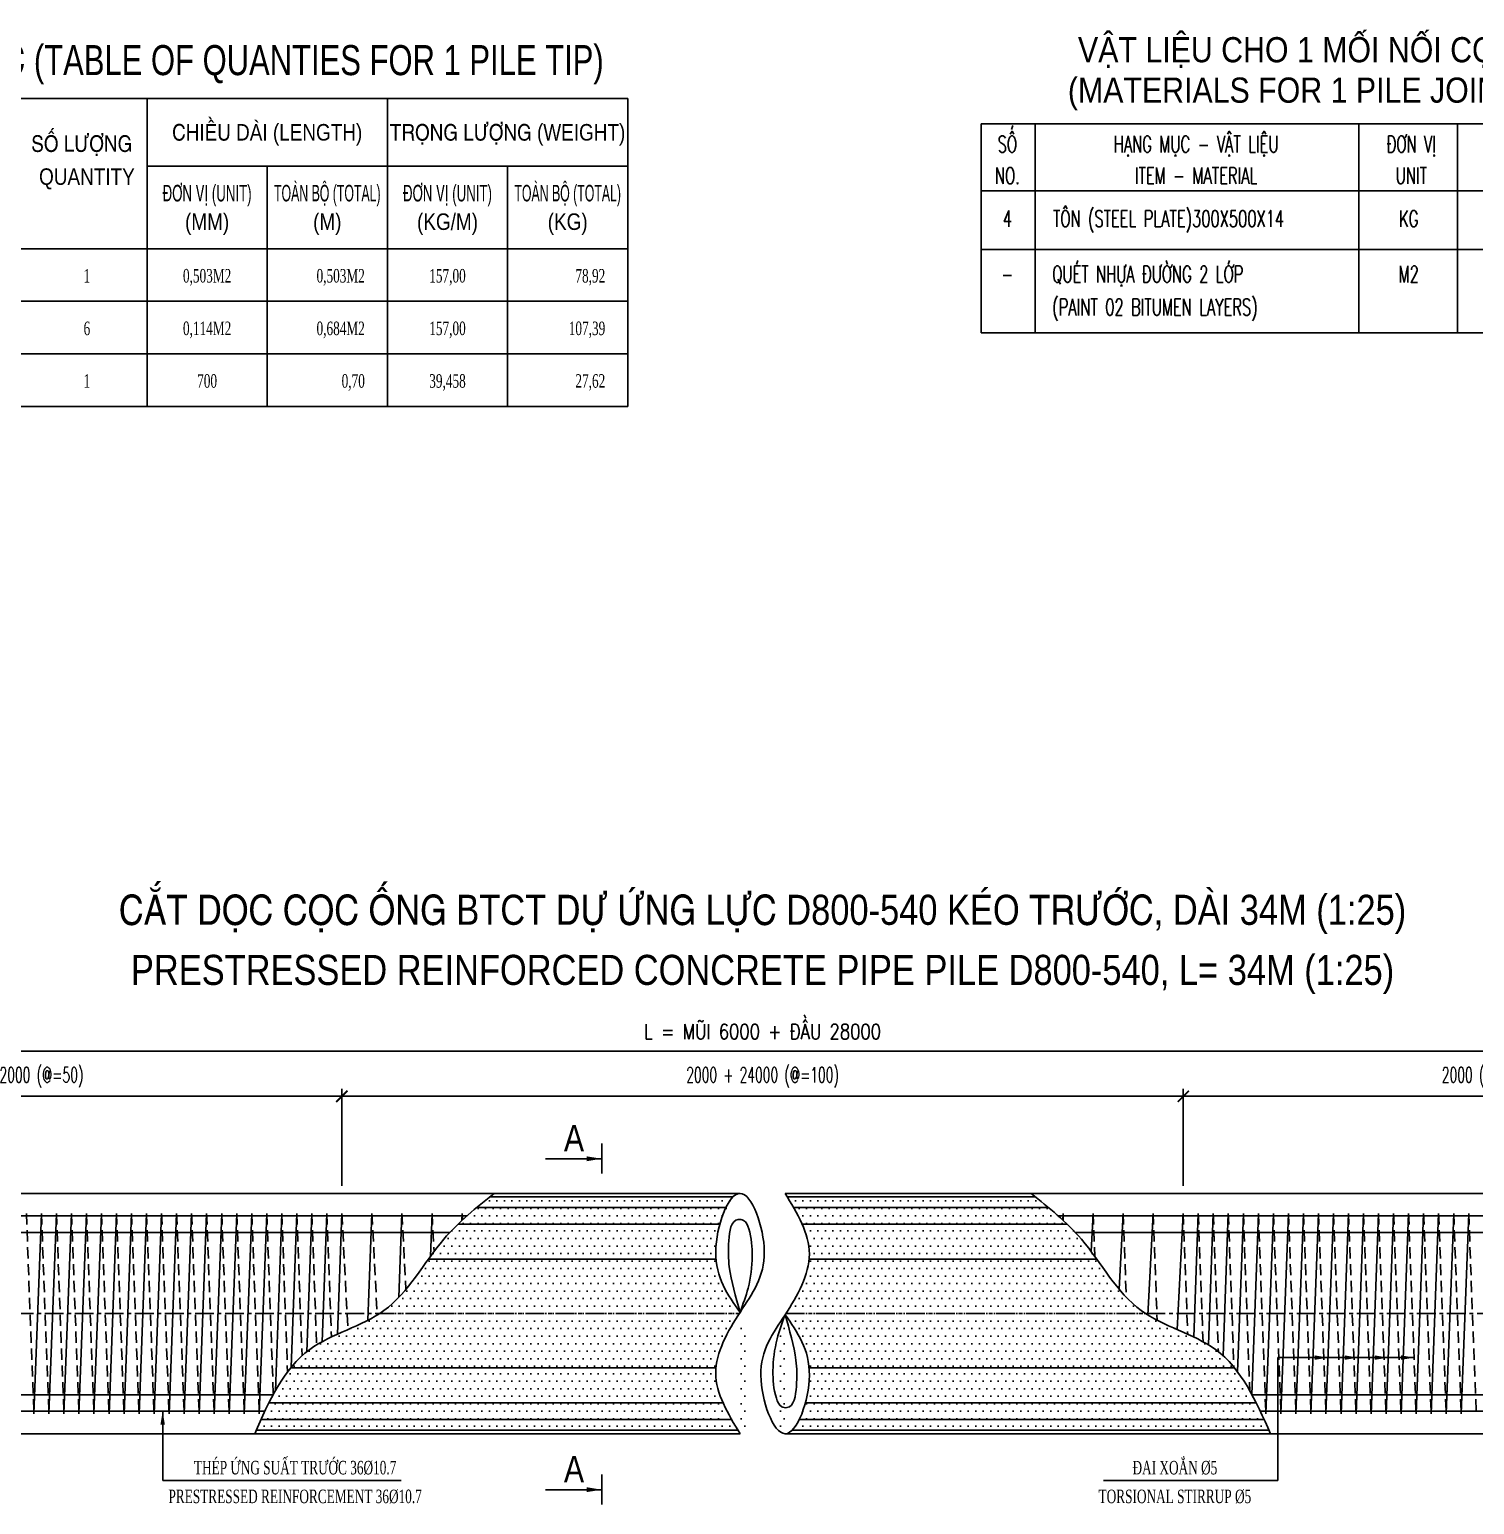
# Model space of a CAD drawing. Extents: x -687 to 808890, y -259 to 107959.
# Drawn here: x 799763 to 804572, y 86181 to 91090 of the extents above; entities that cross this region are included whole.
import ezdxf
from ezdxf.enums import TextEntityAlignment as Align

# ---------------------------------------------------------------- set-up
doc = ezdxf.new("R2010")
doc.units = 0
doc.header["$MEASUREMENT"] = 0
doc.header["$PDMODE"] = 3
doc.linetypes.add('CENTER', pattern=[2, 1.25, -0.25, 0.25, -0.25])
doc.linetypes.add('HIDDEN', pattern=[0.375, 0.25, -0.125])
doc.layers.get('0').update_dxf_attribs({"color": 3, "linetype": 'CONTINUOUS'})
doc.layers.get('DEFPOINTS').update_dxf_attribs({"linetype": 'CONTINUOUS'})
for name, color, linetype in [('BORDER', 2, 'CONTINUOUS'), ('DIMENSION', 4, 'CONTINUOUS'), ('Hatch', 5, 'CONTINUOUS'), ('Hidden', 4, 'HIDDEN'), ('Kich thuoc', 4, 'CONTINUOUS'), ('Net vang', 2, 'CONTINUOUS'), ('Text', 3, 'CONTINUOUS'), ('Thep chu', 1, 'CONTINUOUS'), ('Thep dai', 6, 'CONTINUOUS'), ('Tim', 8, 'CENTER')]:
    doc.layers.add(name, color=color, linetype=linetype)
doc.styles.add('HOA', font='Vhavan.ttf')
doc.styles.add('Kichthuoc', font='romans.shx', dxfattribs={"width": 0.6})
doc.styles.get("Standard").update_dxf_attribs({"font": 'vntimeh.shx', "width": 0.65})
doc.styles.add('Ten', font='Vharialn.ttf')
doc.styles.add('THUONG', font='vnsimpleh.shx', dxfattribs={"width": 0.8})
doc.dimstyles.new('Dim 250', dxfattribs={"dimscale": 250, "dimtxt": 0.2, "dimasz": 0.15, "dimexe": 0.1, "dimexo": 0.1, "dimgap": 0.1, "dimtad": 1, "dimdec": 0, "dimlfac": -1, "dimzin": 0, "dimdsep": 46, "dimtxsty": 'Kichthuoc', "dimblk": 'ARCHTICK', "dimcen": 0.1, "dimdle": 0.1, "dimclrd": 4, "dimclre": 4, "dimclrt": 3, "dimadec": 0, "dimazin": 0, "dimtfac": 1, "dimtdec": 0, "dimtix": 1, "dimtmove": 2, "dimatfit": 3, "dimfxl": 1, "dimtfill": 1, "dimtolj": 1, "dimtzin": 0, "dimarcsym": 0})
doc.dimstyles.new('Le 250', dxfattribs={"dimscale": 250, "dimtxt": 0.22, "dimasz": 0.18, "dimexe": 0.1, "dimexo": 0.2, "dimgap": 0.1, "dimtad": 1, "dimdec": 0, "dimzin": 0, "dimdsep": 46, "dimtxsty": 'Kichthuoc', "dimblk": 'ARCHTICK', "dimcen": 0, "dimdle": 0.1, "dimclrd": 2, "dimclre": 2, "dimclrt": 256, "dimadec": 0, "dimazin": 0, "dimtfac": 1, "dimtdec": 0, "dimtix": 1, "dimtmove": 2, "dimatfit": 3, "dimfxl": 1, "dimtolj": 1, "dimtzin": 0, "dimarcsym": 0})

# ---------------------------------------------------------------- blocks, each defined once
blk = doc.blocks.new('_ArchTick')
at = {"color": 0, "linetype": 'ByBlock', "const_width": 0.15}
blk.add_lwpolyline([(-0.5, -0.5), (0.5, 0.5)], dxfattribs=at)
blk = doc.blocks.new('*D322')
at = {"layer": 'DEFPOINTS', "color": 0}
for p in [(800802.5, 87539.9), (798802.5, 87216.9), (800802.5, 87216.9)]:
    blk.add_point(p, dxfattribs=at)
at = {"layer": 'Kich thuoc', "color": 4, "lineweight": -2}
for p, q in [((798777.5, 87539.9), (800827.5, 87539.9)), ((798802.5, 87241.9), (798802.5, 87564.9)), ((800802.5, 87241.9), (800802.5, 87564.9))]:
    blk.add_line(p, q, dxfattribs=at)
at = {"layer": 'Kich thuoc', "color": 4, "lineweight": -2, "xscale": 37.5, "yscale": 37.5, "zscale": 37.5, "rotation": 180}
blk.add_blockref('_ArchTick', (798802.5, 87539.9), dxfattribs=at)
at = {"layer": 'Kich thuoc', "color": 4, "lineweight": -2, "xscale": 37.5, "yscale": 37.5, "zscale": 37.5}
blk.add_blockref('_ArchTick', (800802.5, 87539.9), dxfattribs=at)
at = {"layer": 'Kich thuoc', "color": 3, "insert": (799802.5, 87603), "char_height": 50, "attachment_point": 5, "style": 'Kichthuoc', "bg_fill": 3, "box_fill_scale": 1.25, "bg_fill_color": 9, "bg_fill_true_color": 13158600, "bg_fill_transparency": 4321194}
blk.add_mtext('\\A1;{2000 (@=50)}', dxfattribs=at)
blk = doc.blocks.new('*D303')
at = {"layer": 'DEFPOINTS', "color": 0}
for p in [(805602.5, 87539.9), (803602.5, 87216.9), (805602.5, 87216.9)]:
    blk.add_point(p, dxfattribs=at)
at = {"layer": 'Kich thuoc', "color": 4, "lineweight": -2}
for p, q in [((803577.5, 87539.9), (805627.5, 87539.9)), ((803602.5, 87241.9), (803602.5, 87564.9)), ((805602.5, 87241.9), (805602.5, 87564.9))]:
    blk.add_line(p, q, dxfattribs=at)
at = {"layer": 'Kich thuoc', "color": 4, "lineweight": -2, "xscale": 37.5, "yscale": 37.5, "zscale": 37.5, "rotation": 180}
blk.add_blockref('_ArchTick', (803602.5, 87539.9), dxfattribs=at)
at = {"layer": 'Kich thuoc', "color": 4, "lineweight": -2, "xscale": 37.5, "yscale": 37.5, "zscale": 37.5}
blk.add_blockref('_ArchTick', (805602.5, 87539.9), dxfattribs=at)
at = {"layer": 'Kich thuoc', "color": 3, "insert": (804602.5, 87603), "char_height": 50, "attachment_point": 5, "style": 'Kichthuoc', "bg_fill": 3, "box_fill_scale": 1.25, "bg_fill_color": 9, "bg_fill_true_color": 13158600, "bg_fill_transparency": 8294832}
blk.add_mtext('\\A1;{2000 (@=50)}', dxfattribs=at)
blk = doc.blocks.new('*D301')
at = {"layer": 'DEFPOINTS', "color": 0}
for p in [(805602.5, 87689.9), (798802.5, 87216.9), (805602.5, 87216.9)]:
    blk.add_point(p, dxfattribs=at)
at = {"layer": 'Kich thuoc', "color": 4, "lineweight": -2}
for p, q in [((798777.5, 87689.9), (805627.5, 87689.9)), ((798802.5, 87241.9), (798802.5, 87714.9)), ((805602.5, 87241.9), (805602.5, 87714.9))]:
    blk.add_line(p, q, dxfattribs=at)
at = {"layer": 'Kich thuoc', "color": 4, "lineweight": -2, "xscale": 37.5, "yscale": 37.5, "zscale": 37.5, "rotation": 180}
blk.add_blockref('_ArchTick', (798802.5, 87689.9), dxfattribs=at)
at = {"layer": 'Kich thuoc', "color": 4, "lineweight": -2, "xscale": 37.5, "yscale": 37.5, "zscale": 37.5}
blk.add_blockref('_ArchTick', (805602.5, 87689.9), dxfattribs=at)
at = {"layer": 'Kich thuoc', "color": 3, "insert": (802202.5, 87755.4), "char_height": 50, "attachment_point": 5, "style": 'THUONG', "bg_fill": 3, "box_fill_scale": 1.25, "bg_fill_color": 9, "bg_fill_true_color": 13158600, "bg_fill_transparency": 14386516}
blk.add_mtext('\\A1;l = mòi 6000 + ®Çu 28000', dxfattribs=at)
blk = doc.blocks.new('*D302')
at = {"layer": 'DEFPOINTS', "color": 0}
for p in [(803602.5, 87539.9), (800802.5, 87216.9), (803602.5, 87216.9)]:
    blk.add_point(p, dxfattribs=at)
at = {"layer": 'Kich thuoc', "color": 4, "lineweight": -2}
for p, q in [((800777.5, 87539.9), (803627.5, 87539.9)), ((800802.5, 87241.9), (800802.5, 87564.9)), ((803602.5, 87241.9), (803602.5, 87564.9))]:
    blk.add_line(p, q, dxfattribs=at)
at = {"layer": 'Kich thuoc', "color": 4, "lineweight": -2, "xscale": 37.5, "yscale": 37.5, "zscale": 37.5, "rotation": 180}
blk.add_blockref('_ArchTick', (800802.5, 87539.9), dxfattribs=at)
at = {"layer": 'Kich thuoc', "color": 4, "lineweight": -2, "xscale": 37.5, "yscale": 37.5, "zscale": 37.5}
blk.add_blockref('_ArchTick', (803602.5, 87539.9), dxfattribs=at)
at = {"layer": 'Kich thuoc', "color": 3, "insert": (802202.5, 87603), "char_height": 50, "attachment_point": 5, "style": 'Kichthuoc', "bg_fill": 3, "box_fill_scale": 1.25, "bg_fill_color": 9, "bg_fill_true_color": 13158600, "bg_fill_transparency": 12134364}
blk.add_mtext('\\A1;2000 + 24000 (@=100)', dxfattribs=at)

msp = doc.modelspace()

# ---------------------------------------------------------------- hatches: boundary and pattern name
at = {"layer": 'Hatch'}
h = msp.add_hatch(dxfattribs=at)
h.set_pattern_fill('DOTS', color=11, scale=400, style=0)
h.set_pattern_definition([(180, (1604493.353, -23908.401), (-12.5, 25), [0, -25])])
edge = h.paths.add_edge_path()
edge.add_spline(control_points=[(802156.4, 86435.2), (802147.1, 86423.8), (802097.3, 86389.4), (802006.4, 86641.9), (802086.7, 86755.3), (802127.5, 86812.9)], knot_values=[811.110562, 811.110562, 811.110562, 811.110562, 862.881742, 1073.007423, 1290.557934, 1290.557934, 1290.557934, 1290.557934], degree=3, periodic=0)
edge.add_line((802127.5, 86416.9), (800512.3, 86416.9))
edge.add_line((802127.5, 87216.9), (801309, 87216.9))
edge.add_spline(control_points=[(801309, 87216.9), (801250, 87169.5), (801110.3, 87057.3), (800980.1, 86798), (800648, 86723.4), (800560.2, 86525.1), (800512.3, 86416.9)], knot_values=[0, 0, 0, 0, 226.398441, 536.414113, 815.347417, 1150.174082, 1150.174082, 1150.174082, 1150.174082], degree=3, periodic=0)
edge.add_spline(control_points=[(802127.5, 87216.9), (802087.2, 87150.3), (802006.4, 87017), (802093.1, 86864.5), (802140.1, 86793.8), (802146.3, 86784.4)], knot_values=[0, 0, 0, 0, 217.550511, 435.101022, 468.730043, 468.730043, 468.730043, 468.730043], degree=3, periodic=0)
h = msp.add_hatch(dxfattribs=at)
h.set_pattern_fill('DOTS', color=11, scale=400, style=0)
h.set_pattern_definition([(0, (-88.28, -23908.401), (12.5, 25), [0, -25])])
edge = h.paths.add_edge_path()
edge.add_spline(control_points=[(802248.7, 86435.2), (802258, 86423.8), (802307.8, 86389.4), (802398.7, 86641.9), (802318.4, 86755.3), (802277.5, 86812.9)], knot_values=[811.110562, 811.110562, 811.110562, 811.110562, 862.881742, 1073.007423, 1290.557934, 1290.557934, 1290.557934, 1290.557934], degree=3, periodic=0)
edge.add_line((802277.5, 86416.9), (803892.8, 86416.9))
edge.add_line((802277.5, 87216.9), (803096.1, 87216.9))
edge.add_spline(control_points=[(803096.1, 87216.9), (803155.1, 87169.5), (803294.8, 87057.3), (803425, 86798), (803757, 86723.4), (803844.9, 86525.1), (803892.8, 86416.9)], knot_values=[0, 0, 0, 0, 226.398441, 536.414113, 815.347417, 1150.174082, 1150.174082, 1150.174082, 1150.174082], degree=3, periodic=0)
edge.add_spline(control_points=[(802277.5, 87216.9), (802317.9, 87150.3), (802398.6, 87017), (802312, 86864.5), (802265, 86793.8), (802258.8, 86784.4)], knot_values=[0, 0, 0, 0, 217.550511, 435.101022, 468.730043, 468.730043, 468.730043, 468.730043], degree=3, periodic=0)

# ---------------------------------------------------------------- linework, layer by layer
for p, q in [((798254, 90860.6), (801754, 90860.6)), ((800154, 90860.6), (800154, 89835.6)), ((800954, 90860.6), (800954, 89835.6)), ((801754, 90860.6), (801754, 89835.6)), ((800154, 90635.6), (801754, 90635.6)), ((800554, 90635.6), (800554, 89835.6)), ((801354, 90635.6), (801354, 89835.6)), ((798254, 90360.6), (801754, 90360.6)), ((798254, 90185.6), (801754, 90185.6)), ((798254, 90010.6), (801754, 90010.6)), ((798254, 90010.6), (801754, 90010.6)), ((798254, 89835.6), (801754, 89835.6)), ((802277.5, 87216.9), (805587.5, 87216.9)), ((798782.5, 86416.9), (802127.5, 86416.9)), ((802277.5, 86416.9), (805587.5, 86416.9))]:
    msp.add_line(p, q)
at = {"layer": 'BORDER'}
for p, q in [((802929.6, 90775.8), (804984.4, 90775.8)), ((802929.6, 90775.8), (802929.6, 90080.3)), ((802929.6, 90080.3), (804984.4, 90080.3))]:
    msp.add_line(p, q, dxfattribs=at)
at = {"layer": 'DIMENSION'}
for p, q in [((803110.1, 90775.8), (803110.1, 90080.3)), ((804187, 90080.3), (804187, 90775.8)), ((804515.3, 90080.3), (804515.3, 90775.8)), ((802929.6, 90552.9), (804984.4, 90552.9)), ((802929.6, 90358.3), (804984.4, 90358.3))]:
    msp.add_line(p, q, dxfattribs=at)
at = {"layer": 'Hatch', "color": 9}
for p, q in [((802103.9, 87205), (801294.2, 87205)), ((802284.8, 87205), (803110.9, 87205)), ((802080.6, 87170), (801251.4, 87170)), ((802305.4, 87170), (803153.7, 87170)), ((802060.2, 87114.4), (801189, 87114.4)), ((802334.1, 87114.4), (803216.1, 87114.4)), ((802047.7, 86997.5), (801090.1, 86997.5)), ((802357.5, 86997.5), (803314.9, 86997.5)), ((802047.6, 86636.3), (800632.4, 86636.3)), ((802357.4, 86636.3), (803772.7, 86636.3)), ((802071, 86519.4), (800559.7, 86519.4)), ((802344.9, 86519.4), (803845.4, 86519.4)), ((802099.7, 86463.8), (800533.3, 86463.8)), ((802324.5, 86463.8), (803871.8, 86463.8)), ((802120.3, 86428.8), (800517.6, 86428.8)), ((802301.2, 86428.8), (803887.5, 86428.8))]:
    msp.add_line(p, q, dxfattribs=at)
at = {"layer": 'Hidden', "ltscale": 150}
for p, q in [((799752.5, 87150.3), (799777.5, 86483.5)), ((799802.5, 87150.3), (799827.5, 86483.5)), ((799852.5, 87150.3), (799877.5, 86483.5)), ((799902.5, 87150.3), (799927.5, 86483.5)), ((799952.5, 87150.3), (799977.5, 86483.5)), ((800002.5, 87150.3), (800027.5, 86483.5)), ((800052.5, 87150.3), (800077.5, 86483.5)), ((800102.5, 87150.3), (800127.5, 86483.5)), ((800152.5, 87150.3), (800177.5, 86483.5)), ((800202.5, 87150.3), (800227.5, 86483.5)), ((800252.5, 87150.3), (800277.5, 86483.5)), ((800302.5, 87150.3), (800327.5, 86483.5)), ((800352.5, 87150.3), (800377.5, 86483.5)), ((800402.5, 87150.3), (800427.5, 86483.5)), ((800452.5, 87150.3), (800477.5, 86483.5)), ((800502.5, 87150.3), (800527.5, 86483.5)), ((800552.5, 87150.3), (800574.3, 86547.5)), ((800602.5, 87150.3), (800621.7, 86622.7)), ((800652.5, 87150.3), (800669.9, 86676.2)), ((800702.5, 87150.3), (800718.6, 86712.6)), ((800752.5, 87150.3), (800767.7, 86738.8)), ((800802.5, 87150.3), (800822.6, 86763.5)), ((800902.5, 87150.3), (800920.1, 86811.8)), ((801002.5, 87150.3), (801015.7, 86897.5)), ((801102.5, 87150.3), (801109.1, 87023.4)), ((801202.5, 87150.3), (801203.7, 87128.3)), ((803202.5, 87150.3), (803203.4, 87126.4)), ((803302.5, 87150.3), (803307.8, 87007.3)), ((803402.5, 87150.3), (803412.9, 86871)), ((803502.5, 87150.3), (803515.7, 86794.6)), ((803602.5, 87150.3), (803617.4, 86748)), ((803652.5, 87150.3), (803668.3, 86723.1)), ((803702.5, 87150.3), (803719.4, 86689.6)), ((803752.5, 87150.3), (803771.2, 86638.2)), ((803802.5, 87150.3), (803823.9, 86560)), ((803852.5, 87150.3), (803877.5, 86483.5)), ((803902.5, 87150.3), (803927.5, 86483.5)), ((803952.5, 87150.3), (803977.5, 86483.5)), ((804002.5, 87150.3), (804027.5, 86483.5)), ((804052.5, 87150.3), (804077.5, 86483.5)), ((804102.5, 87150.3), (804127.5, 86483.5)), ((804152.5, 87150.3), (804177.5, 86483.5)), ((804202.5, 87150.3), (804227.5, 86483.5)), ((804252.5, 87150.3), (804277.5, 86483.5)), ((804302.5, 87150.3), (804327.5, 86483.5)), ((804352.5, 87150.3), (804377.5, 86483.5)), ((804402.5, 87150.3), (804427.5, 86483.5)), ((804452.5, 87150.3), (804477.5, 86483.5)), ((804502.5, 87150.3), (804527.5, 86483.5)), ((804552.5, 87150.3), (804577.5, 86483.5))]:
    msp.add_line(p, q, dxfattribs=at)
at = {"layer": 'Kich thuoc'}
for p, q in [((801161.9, 87086.9), (798802.5, 87086.9)), ((803243.2, 87086.9), (805602.5, 87086.9)), ((800574, 86546.9), (798802.5, 86546.9)), ((803831.1, 86546.9), (805602.5, 86546.9))]:
    msp.add_line(p, q, dxfattribs=at)
at = {"layer": 'Net vang'}
msp.add_line((798254, 90360.6), (801754, 90360.6), dxfattribs=at)
for points, knots in [([(801309, 87216.9), (801250, 87169.5), (801110.3, 87057.3), (800980.1, 86798), (800648, 86723.4), (800560.2, 86525.1), (800512.3, 86416.9)], [0, 0, 0, 0, 226.398441, 536.414113, 815.347417, 1150.174082, 1150.174082, 1150.174082, 1150.174082]), ([(802127.5, 86416.9), (802087.2, 86483.6), (802006.4, 86616.8), (802127.1, 86829.2), (802248.9, 86990), (802127.3, 87327.9), (802006.4, 86992), (802086.7, 86878.6), (802127.5, 86820.9)], [0, 0, 0, 0, 217.550511, 435.101022, 652.651533, 862.881742, 1073.007423, 1290.557934, 1290.557934, 1290.557934, 1290.557934]), ([(802277.5, 87216.9), (802317.9, 87150.3), (802398.6, 87017), (802278, 86804.7), (802156.1, 86643.8), (802277.8, 86305.9), (802398.7, 86641.9), (802318.4, 86755.3), (802277.5, 86812.9)], [0, 0, 0, 0, 217.550511, 435.101022, 652.651533, 862.881742, 1073.007423, 1290.557934, 1290.557934, 1290.557934, 1290.557934]), ([(802127.5, 86820.9), (802112.8, 86872.4), (802089.7, 86953), (802086.9, 87048.2), (802098.1, 87135.1), (802146.2, 87128), (802165.6, 87078.2), (802171, 87003.4), (802159.7, 86907.4), (802137.4, 86847.5), (802127.5, 86820.9)], [0, 0, 0, 0, 155.255889, 243.008911, 319.962243, 337.767249, 370.835349, 463.424431, 569.804282, 654.888435, 654.888435, 654.888435, 654.888435]), ([(802277.5, 86812.9), (802292.3, 86761.4), (802315.4, 86680.8), (802318.2, 86585.7), (802307, 86498.8), (802258.9, 86505.8), (802239.4, 86555.7), (802234.1, 86630.4), (802245.4, 86726.5), (802267.6, 86786.3), (802277.5, 86812.9)], [0, 0, 0, 0, 155.255889, 243.008911, 319.962243, 337.767249, 370.835349, 463.424431, 569.804282, 654.888435, 654.888435, 654.888435, 654.888435])]:
    msp.add_open_spline(points, degree=3, knots=knots, dxfattribs=at)
at = {"layer": 'Thep chu'}
for p, q in [((801667.2, 87382.6), (801667.2, 87282.6)), ((801218.8, 87141.9), (798821.5, 87141.9)), ((803186.3, 87141.9), (805583.5, 87141.9)), ((800546.3, 86491.9), (798821.5, 86491.9)), ((803858.8, 86491.9), (805583.5, 86491.9)), ((801667.2, 86281.4), (801667.2, 86181.4))]:
    msp.add_line(p, q, dxfattribs=at)
at = {"layer": 'Thep dai'}
for p, q in [((799802.5, 87150.3), (799777.5, 86483.5)), ((799852.5, 87150.3), (799827.5, 86483.5)), ((799902.5, 87150.3), (799877.5, 86483.5)), ((799952.5, 87150.3), (799927.5, 86483.5)), ((800002.5, 87150.3), (799977.5, 86483.5)), ((800052.5, 87150.3), (800027.5, 86483.5)), ((800102.5, 87150.3), (800077.5, 86483.5)), ((800152.5, 87150.3), (800127.5, 86483.5)), ((800202.5, 87150.3), (800177.5, 86483.5)), ((800252.5, 87150.3), (800227.5, 86483.5)), ((800302.5, 87150.3), (800277.5, 86483.5)), ((800352.5, 87150.3), (800327.5, 86483.5)), ((800402.5, 87150.3), (800377.5, 86483.5)), ((800452.5, 87150.3), (800427.5, 86483.5)), ((800502.5, 87150.3), (800477.5, 86483.5)), ((800552.5, 87150.3), (800527.5, 86483.5)), ((800602.5, 87150.3), (800581.2, 86560)), ((800652.5, 87150.3), (800633.9, 86638.2)), ((800702.5, 87150.3), (800685.7, 86689.6)), ((800752.5, 87150.3), (800736.8, 86723.1)), ((800802.5, 87150.3), (800787.7, 86748)), ((800902.5, 87150.3), (800889.4, 86794.6)), ((801002.5, 87150.3), (800992.2, 86871)), ((801102.5, 87150.3), (801097.3, 87007.3)), ((801202.5, 87150.3), (801201.7, 87126.4)), ((803201.4, 87128.2), (803202.5, 87150.3)), ((803296, 87023.4), (803302.5, 87150.3)), ((803389.4, 86897.5), (803402.5, 87150.3)), ((803485, 86811.8), (803502.5, 87150.3)), ((803582.5, 86763.5), (803602.5, 87150.3)), ((803637.3, 86738.8), (803652.5, 87150.3)), ((803686.4, 86712.6), (803702.5, 87150.3)), ((803735.2, 86676.2), (803752.5, 87150.3)), ((803783.4, 86622.7), (803802.5, 87150.3)), ((803830.8, 86547.5), (803852.5, 87150.3)), ((803877.5, 86483.5), (803902.5, 87150.3)), ((803927.5, 86483.5), (803952.5, 87150.3)), ((803977.5, 86483.5), (804002.5, 87150.3)), ((804027.5, 86483.5), (804052.5, 87150.3)), ((804077.5, 86483.5), (804102.5, 87150.3)), ((804127.5, 86483.5), (804152.5, 87150.3)), ((804177.5, 86483.5), (804202.5, 87150.3)), ((804227.5, 86483.5), (804252.5, 87150.3)), ((804277.5, 86483.5), (804302.5, 87150.3)), ((804327.5, 86483.5), (804352.5, 87150.3)), ((804377.5, 86483.5), (804402.5, 87150.3)), ((804427.5, 86483.5), (804452.5, 87150.3)), ((804477.5, 86483.5), (804502.5, 87150.3)), ((804527.5, 86483.5), (804552.5, 87150.3))]:
    msp.add_line(p, q, dxfattribs=at)
at = {"layer": 'Tim', "ltscale": 50}
for p, q in [((798013.7, 86816.9), (802125, 86816.9)), ((802280.1, 86816.9), (805644.9, 86816.9))]:
    msp.add_line(p, q, dxfattribs=at)

# ---------------------------------------------------------------- texts
at = {"layer": 'Text', "color": 3, "style": 'Ten', "width": 0.9}
msp.add_text('vËt liÖu cho mét mòi cäc (table of quanties for 1 pile tip)', height=100, dxfattribs=at).set_placement((799988.3, 90938.3), align=Align.CENTER)
at = {"layer": 'Text'}
for s, height, style, width, p in [('vËt liÖu cho 1 mèi nèi cäc', 83.81, 'HOA', 0.9, (803983.6, 90981)), ('(materials for 1 pile joint)', 83.81, 'HOA', 0.9, (803983.6, 90846.5)), ('sè', 55, 'THUONG', 0.65, (803017.3, 90681.1)), ('h¹ng môc - vËt liÖu', 55, 'THUONG', 0.65, (803645.5, 90681.1)), ('®¬n vÞ', 55, 'THUONG', 0.65, (804361.7, 90681.1)), ('no.', 55, 'THUONG', 0.65, (803017.3, 90576.2)), ('item - material', 55, 'THUONG', 0.65, (803645.5, 90576.2)), ('unit', 55, 'THUONG', 0.65, (804361.7, 90576.2)), ('®¬n vÞ (unit)', 55, 'Ten', 0.7, (800354, 90518.1)), ('toµn bé (total)', 55, 'Ten', 0.65, (800754, 90518.1)), ('®¬n vÞ (unit)', 55, 'Ten', 0.7, (801154, 90518.1)), ('toµn bé (total)', 55, 'Ten', 0.65, (801554, 90518.1)), ('4', 55, 'THUONG', 0.65, (803017.3, 90433.1)), ('kg', 55, 'THUONG', 0.65, (804352.9, 90433.1)), ('m2', 55, 'THUONG', 0.65, (804352.9, 90248.4)), ('-', 55, 'THUONG', 0.65, (803017.3, 90248.4))]:
    msp.add_text(s, height=height, dxfattribs=dict(at, style=style, width=width)).set_placement(p, align=Align.CENTER)
at = {"layer": 'Text', "style": 'Ten'}
for s, p in [('chiÒu dµi (length)', (800554, 90720.6)), ('träng l\xadîng (weight)', (801354, 90720.6)), ('sè l\xadîng', (799936.8, 90683.1)), ('quantity', (799954, 90573.1)), ('(mm)', (800354, 90423.1)), ('(m)', (800754, 90423.1)), ('(kg/m)', (801154, 90423.1)), ('(kg)', (801554, 90423.1))]:
    msp.add_text(s, height=55, dxfattribs=at).set_placement(p, align=Align.CENTER)
at = {"layer": 'Text', "style": 'THUONG', "width": 0.65}
for s, p in [('t«n (steel plate)300x500x14', (803169.2, 90433.1)), ('quÐt nhùa ®\xadêng 2 líp', (803166.8, 90248.4)), ('(paint 02 bitumen layers)', (803166.8, 90138.7))]:
    msp.add_text(s, height=55, dxfattribs=at).set_placement(p)
at = {"layer": 'Text', "width": 0.65}
for s, p in [('1', (799954, 90248.1)), ('0,503m2', (800354, 90248.1)), ('157,00', (801154, 90248.1)), ('6', (799954, 90073.1)), ('0,114m2', (800354, 90073.1)), ('157,00', (801154, 90073.1)), ('1', (799954, 89898.1)), ('700', (800354, 89898.1)), ('39,458', (801154, 89898.1)), ('thÐp øng suÊt tr\xadíc 36%%c10.7', (800646.9, 86281.6)), ('®ai xo¾n %%C5', (803574.7, 86281.6)), ('prestressed reinforcement 36%%c10.7', (800646.9, 86185.9)), ('torsional stirrup %%C5', (803574.7, 86185.9))]:
    msp.add_text(s, height=45, dxfattribs=at).set_placement(p, align=Align.CENTER)
for s, p in [('0,503m2', (800879, 90248.1)), ('78,92', (801679, 90248.1)), ('0,684m2', (800879, 90073.1)), ('107,39', (801679, 90073.1)), ('0,70', (800879, 89898.1)), ('27,62', (801679, 89898.1))]:
    msp.add_text(s, height=45, dxfattribs=at).set_placement(p, align=Align.RIGHT)
at = {"layer": 'Text', "color": 3, "style": 'Ten'}
for s, height, p in [('C¾t däc cäc èng btct dù øng lùc D800-540 kÐo tr\xadíc, dµi 34m (1:25)', 100, (802202.5, 88110.6)), ('prestressed reinforced concrete pipe pile D800-540, L= 34m (1:25)', 100, (802202.5, 87910.6)), ('A', 87.5, (801575, 87357)), ('A', 87.5, (801575, 86255.7))]:
    msp.add_text(s, height=height, dxfattribs=at).set_placement(p, align=Align.CENTER)

# ---------------------------------------------------------------- leaders
at = {"layer": 'Kich thuoc', "color": 1}
for points in [[(801666.6, 87332), (801480.1, 87332)], [(801666.6, 86230.7), (801480.1, 86230.7)]]:
    msp.add_leader(points, dimstyle='Le 250', override={"dimasz": 0.2, "dimclrd": 1}, dxfattribs=at)
at = {"layer": 'Kich thuoc'}
for points in [[(804371.8, 86670.2), (803917.8, 86670.2), (803917.8, 86261.2), (803336.8, 86261.2)], [(804084.5, 86670.2), (803917.8, 86670.2)], [(804284.5, 86670.2), (804087, 86670.2)], [(804184.5, 86670.2), (804091, 86670.2)], [(800206.1, 86491.9), (800206.1, 86261.2), (801000.2, 86261.2)]]:
    msp.add_leader(points, dimstyle='Le 250', override={"dimtad": 0}, dxfattribs=at)

# ---------------------------------------------------------------- next in the draw order: dimensions: what is measured, and where the dimension line sits
for base, p1, p2, picture, middle in [((800802.5, 87539.9), (798802.5, 87216.9), (800802.5, 87216.9), '*D322', (799802.5, 87603)), ((805602.5, 87539.9), (803602.5, 87216.9), (805602.5, 87216.9), '*D303', (804602.5, 87603))]:
    dim = msp.add_linear_dim(base=base, p1=p1, p2=p2, text='{<> (@=50)}', dimstyle='Dim 250', dxfattribs=at)
    dim.commit()
    dim.dimension.update_dxf_attribs({"geometry": picture, "text_midpoint": middle})

# ---------------------------------------------------------------- next in the draw order: linework, layer by layer
msp.add_line((798782.5, 87216.9), (802127.5, 87216.9))
at = {"layer": 'Net vang'}
msp.add_open_spline([(803096.1, 87216.9), (803155.1, 87169.5), (803294.8, 87057.3), (803425, 86798), (803757, 86723.4), (803844.9, 86525.1), (803892.8, 86416.9)], degree=3, knots=[0, 0, 0, 0, 226.398441, 536.414113, 815.347417, 1150.174082, 1150.174082, 1150.174082, 1150.174082], dxfattribs=at)

# ---------------------------------------------------------------- next in the draw order: dimensions: what is measured, and where the dimension line sits
at = {"layer": 'Kich thuoc'}
dim = msp.add_linear_dim(base=(805602.5, 87689.9), p1=(798802.5, 87216.9), p2=(805602.5, 87216.9), text='l = mòi 6000 + ®Çu 28000', dimstyle='Dim 250', override={"dimtxsty": 'THUONG'}, dxfattribs=at)
dim.commit()
dim.dimension.update_dxf_attribs({"geometry": '*D301', "text_midpoint": (802202.5, 87755.4)})

# ---------------------------------------------------------------- next in the draw order: dimensions: what is measured, and where the dimension line sits
dim = msp.add_linear_dim(base=(803602.5, 87539.9), p1=(800802.5, 87216.9), p2=(803602.5, 87216.9), text='2000 + 24000 (@=100)', dimstyle='Dim 250', dxfattribs=at)
dim.commit()
dim.dimension.update_dxf_attribs({"geometry": '*D302', "text_midpoint": (802202.5, 87603)})

doc.saveas('drawing.dxf')
